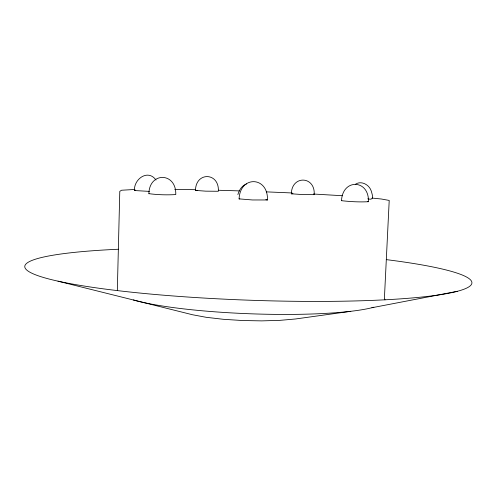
<?xml version="1.0" encoding="UTF-8"?>
<svg xmlns="http://www.w3.org/2000/svg" width="496" height="496" viewBox="0 0 496 496"><rect width="100%" height="100%" fill="white"/><g stroke="black" fill="none" stroke-linecap="round" stroke-linejoin="round"><path stroke-width="0.74" d="M117.329 290.383L119.784 191.351L121.588 190.228L135.005 189.466M149.408 191.388L134.466 190.538C133.691 179.18 147.92 168.696 156.004 180.023M148.874 193.793C149.228 171.61 176.464 172.093 175.776 194.556C167.239 195.114 157.151 194.816 148.992 193.669M195.474 190.408C195.753 171.43 219.48 172.279 218.345 191.27L205.71 191.158L195.474 190.408L197.65 190.309M239.078 198.89C240.095 175.237 268.348 176.254 267.456 199.969L252.501 199.962L239.078 198.89L239.81 198.778M291.35 193.793C291.636 175.001 315.425 175.813 314.197 194.655L302.777 194.587L291.35 193.793L292.931 193.682M341.515 200.688C342.482 178.38 369.278 179.242 368.435 201.705C359.532 202.194 350.399 201.692 341.515 200.688L341.818 200.57M237.875 194.593C239.115 190.08 241.924 185.603 246.5 183.942M134.466 190.538L135.625 190.365M355.39 184.264C361.237 180.339 369.142 184.624 371.206 190.861C372.49 195.405 374.616 200.775 367.716 198.828M371.907 307.731L457.349 291.307M350.802 311.314L295.424 318.99L279.949 320.354L261.758 320.881L242.321 320.515L223.268 319.288L206.2 317.304L192.454 314.737L58.001 281.17M174.735 189.354L195.529 189.701M218.265 190.259L239.549 190.898M266.271 191.865L292.101 192.963M313.348 194.029L342.259 195.715M372.143 198.078L381.393 199.014L389.217 200.434L384.4 298.487A134.156 18.414 2.1 0 1 384.983 299.882M265.831 199.634L267.456 199.969M367.728 201.556L368.435 201.705M313.77 194.55L314.197 194.655M373.841 307.222A134.156 18.414 2.1 0 1 256.996 314.005A134.156 18.414 2.1 0 1 133.387 299.95M386.601 259.662A223.733 25.47 2.1 0 1 410.192 298.127A223.733 25.47 2.1 0 1 79.465 285.274A223.733 25.47 2.1 0 1 118.47 249.24"/></g></svg>
